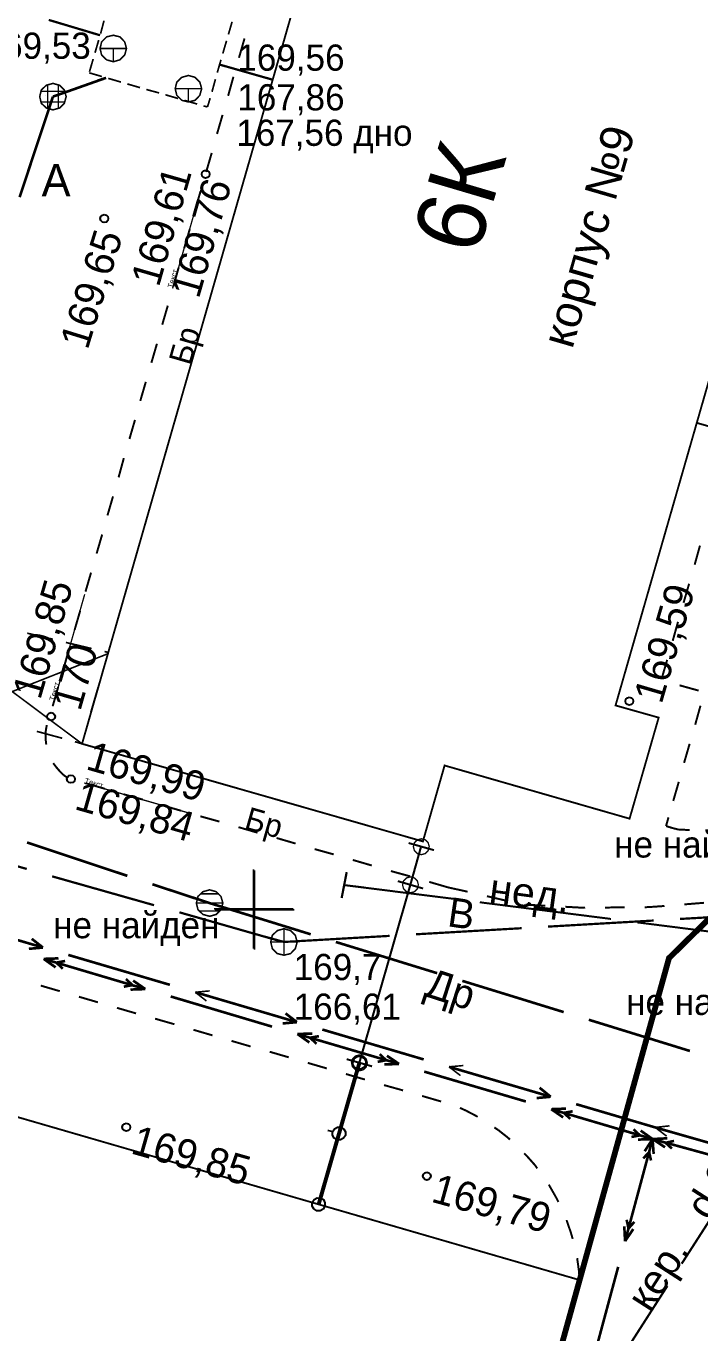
# Model space of a CAD drawing. Extents: x -2634 to -2115, y -2142 to -1393.
# Drawn here: x -2308.59 to -2283.13, y -1716.02 to -1666.64 of the extents above; entities that cross this region are included whole.
import ezdxf

# ---------------------------------------------------------------- set-up
doc = ezdxf.new("R2010")
doc.units = 0
doc.header["$MEASUREMENT"] = 0
for name, color, linetype in [('500_Геодез-Пункты_гео', 7, 'Continuous'), ('500_Дополн-Бордюры__п', 7, 'Continuous'), ('500_Дороги-Проезжие_ч', 7, 'Continuous'), ('500_Линии_-Электрокаб', 7, 'Continuous'), ('500_Объект-Опоры', 7, 'Continuous'), ('500_Огражд-Ограждения', 7, 'Continuous'), ('500_Рельеф-Высотные_о', 7, 'Continuous'), ('500_Строен-Дополнения', 7, 'Continuous'), ('500_Строен-Здания', 7, 'Continuous'), ('500_Строен-Отмостка_з', 7, 'Continuous'), ('500_Трубоп-Водопровод', 7, 'Continuous'), ('500_Трубоп-Канализаци', 7, 'Continuous'), ('500_Трубоп-Смотровые_', 7, 'Continuous'), ('500_Трубоп-Сооружения', 7, 'Continuous'), ('500_Трубоп-Теплосети', 7, 'Continuous'), ('ЗАЯВКИ-Условные_з', 7, 'Continuous'), ('Красные_ли-Красные_ли', 7, 'Continuous')]:
    doc.layers.add(name, color=color, linetype=linetype)
doc.styles.add('TARIAL', font='Arial')

msp = doc.modelspace()

# ---------------------------------------------------------------- linework, layer by layer
at = {"layer": '500_Геодез-Пункты_гео', "color": 94, "const_width": 0.065}
for points in [[(-2299.96, -1698.54), (-2299.96, -1701.54)], [(-2301.46, -1700.04), (-2298.46, -1700.04)]]:
    msp.add_lwpolyline(points, dxfattribs=at)
at = {"layer": '500_Дополн-Бордюры__п', "color": 1, "const_width": 0.075}
for points in [[(-2300.55, -1667.83), (-2300.34, -1667.1)], [(-2300.96, -1669.27), (-2300.76, -1668.55)], [(-2301.38, -1670.71), (-2301.17, -1669.99)], [(-2301.79, -1672.15), (-2301.58, -1671.43)], [(-2302.21, -1673.59), (-2302, -1672.87)], [(-2302.62, -1675.03), (-2302.41, -1674.31)], [(-2303.03, -1676.48), (-2302.83, -1675.76)], [(-2303.45, -1677.92), (-2303.24, -1677.2)], [(-2303.86, -1679.36), (-2303.65, -1678.64)], [(-2304.28, -1680.8), (-2304.07, -1680.08)], [(-2304.69, -1682.24), (-2304.48, -1681.52)], [(-2304.48, -1681.52), (-2304.48, -1681.52)], [(-2305.1, -1683.69), (-2304.9, -1682.96)], [(-2305.52, -1685.13), (-2305.31, -1684.41)], [(-2305.93, -1686.57), (-2305.72, -1685.85)], [(-2283.13, -1686.27), (-2283.33, -1686.99)], [(-2306.35, -1688.01), (-2306.14, -1687.29)], [(-2283.54, -1687.71), (-2283.75, -1688.43)], [(-2306.76, -1689.45), (-2306.55, -1688.73)], [(-2283.96, -1689.15), (-2284.16, -1689.87)], [(-2307.17, -1690.89), (-2306.97, -1690.17)], [(-2284.37, -1690.59), (-2284.58, -1691.31)], [(-2307.59, -1692.34), (-2307.38, -1691.61)], [(-2283.9, -1691.55), (-2283.18, -1691.75)], [(-2283.11, -1692.32), (-2283.31, -1693.04)], [(-2307.83, -1693.14), (-2307.81, -1693.05)], [(-2307.86, -1693.34), (-2307.83, -1693.14)], [(-2307.86, -1693.54), (-2307.86, -1693.34)], [(-2307.84, -1693.74), (-2307.86, -1693.54)], [(-2307.83, -1693.79), (-2307.84, -1693.74)], [(-2283.52, -1693.76), (-2283.73, -1694.48)], [(-2307.45, -1694.65), (-2307.57, -1694.49)], [(-2307.32, -1694.8), (-2307.45, -1694.65)], [(-2307.18, -1694.94), (-2307.32, -1694.8)], [(-2307.05, -1695.03), (-2307.18, -1694.94)], [(-2305.62, -1695.46), (-2306.34, -1695.25)], [(-2283.93, -1695.2), (-2284.14, -1695.92)], [(-2304.18, -1695.87), (-2304.9, -1695.67)], [(-2302.74, -1696.29), (-2303.46, -1696.08)], [(-2301.29, -1696.7), (-2302.01, -1696.5)], [(-2284.41, -1696.87), (-2284.32, -1696.54)], [(-2299.85, -1697.12), (-2300.57, -1696.91)], [(-2284.35, -1696.64), (-2284.41, -1696.87)], [(-2284.41, -1696.87), (-2284.08, -1696.97)], [(-2283.95, -1697), (-2284.26, -1696.92)], [(-2283.52, -1697.02), (-2283.95, -1697)], [(-2298.41, -1697.53), (-2299.13, -1697.32)], [(-2296.97, -1697.94), (-2297.69, -1697.74)], [(-2295.53, -1698.36), (-2296.25, -1698.15)], [(-2294.08, -1698.77), (-2294.81, -1698.57)], [(-2292.64, -1699.19), (-2293.36, -1698.98)], [(-2292.64, -1699.19), (-2291.91, -1699.35)], [(-2291.18, -1699.52), (-2290.45, -1699.69)], [(-2289.72, -1699.84), (-2288.97, -1699.88)], [(-2288.22, -1699.92), (-2287.5, -1699.96)], [(-2287.5, -1699.96), (-2287.47, -1699.95)], [(-2286.72, -1699.95), (-2285.97, -1699.94)], [(-2285.22, -1699.94), (-2284.89, -1699.92)], [(-2284.89, -1699.92), (-2284.47, -1699.89)], [(-2283.72, -1699.83), (-2282.98, -1699.77)], [(-2308.04, -1702.9), (-2307.32, -1703.11)], [(-2306.6, -1703.32), (-2305.88, -1703.53)], [(-2305.16, -1703.74), (-2304.44, -1703.95)], [(-2303.72, -1704.15), (-2302.99, -1704.36)], [(-2302.27, -1704.57), (-2301.55, -1704.78)], [(-2300.83, -1704.99), (-2300.11, -1705.2)], [(-2299.39, -1705.4), (-2298.67, -1705.61)], [(-2297.95, -1705.82), (-2297.23, -1706.03)], [(-2296.51, -1706.24), (-2295.79, -1706.45)], [(-2295.07, -1706.66), (-2294.35, -1706.86)], [(-2293.63, -1707.07), (-2292.91, -1707.28)], [(-2292.2, -1707.52), (-2291.98, -1707.62)], [(-2291.98, -1707.62), (-2291.56, -1707.84)], [(-2291.56, -1707.84), (-2291.53, -1707.86)], [(-2290.9, -1708.26), (-2290.75, -1708.36)], [(-2290.75, -1708.36), (-2290.37, -1708.66)], [(-2290.37, -1708.66), (-2290.31, -1708.72)], [(-2289.77, -1709.24), (-2289.68, -1709.33)], [(-2289.68, -1709.33), (-2289.36, -1709.69)], [(-2289.36, -1709.69), (-2289.28, -1709.81)], [(-2288.84, -1710.42), (-2288.81, -1710.48)], [(-2288.81, -1710.48), (-2288.57, -1710.9)], [(-2288.57, -1710.9), (-2288.48, -1711.08)], [(-2288.17, -1711.76), (-2288.17, -1711.77)], [(-2288.17, -1711.77), (-2288.01, -1712.23)], [(-2288.01, -1712.23), (-2287.94, -1712.47)], [(-2287.77, -1713.2), (-2287.71, -1713.64)], [(-2287.71, -1713.64), (-2287.68, -1713.95)], [(-2287.67, -1714.03), (-2287.7, -1713.68)]]:
    msp.add_lwpolyline(points, dxfattribs=at)
at = {"layer": '500_Линии_-Электрокаб', "color": 1}
for points, const_width in [([(-2311.79, -1700.33), (-2307.96, -1701.46)], 0.1), ([(-2308.49, -1701.51), (-2307.96, -1701.46)], 0.1), ([(-2308.38, -1701.13), (-2307.96, -1701.46)], 0.1), ([(-2307, -1701.74), (-2303.16, -1702.87)], 0.1), ([(-2302.2, -1703.15), (-2298.36, -1704.28)], 0.1), ([(-2302.2, -1703.15), (-2301.66, -1703.1)], 0.06), ([(-2302.2, -1703.15), (-2301.78, -1703.48)], 0.06), ([(-2298.79, -1703.95), (-2298.36, -1704.28)], 0.1), ([(-2298.9, -1704.33), (-2298.36, -1704.28)], 0.1), ([(-2297.4, -1704.56), (-2293.57, -1705.69)], 0.1), ([(-2292.61, -1705.97), (-2292.07, -1705.92)], 0.06), ([(-2292.61, -1705.97), (-2288.77, -1707.1)], 0.1), ([(-2292.61, -1705.97), (-2292.18, -1706.3)], 0.06), ([(-2289.19, -1706.76), (-2288.77, -1707.1)], 0.1), ([(-2289.3, -1707.15), (-2288.77, -1707.1)], 0.1), ([(-2287.81, -1707.38), (-2284.82, -1708.26)], 0.1), ([(-2284.82, -1708.26), (-2285.3, -1708.12)], 0.06), ([(-2284.82, -1708.26), (-2280.97, -1709.36)], 0.1), ([(-2284.82, -1708.26), (-2284.28, -1708.2)], 0.06), ([(-2284.82, -1708.26), (-2284.39, -1708.59)], 0.06)]:
    msp.add_lwpolyline(points, dxfattribs=dict(at, const_width=const_width))
at = {"layer": '500_Линии_-Электрокаб', "color": 12, "const_width": 0.1}
for points in [[(-2307.37, -1701.87), (-2307.93, -1701.89)], [(-2304.09, -1703.03), (-2307.93, -1701.89)], [(-2307.48, -1702.21), (-2307.93, -1701.89)], [(-2307.12, -1701.97), (-2307.45, -1702.03)], [(-2307.21, -1702.26), (-2307.45, -1702.03)], [(-2304.58, -1702.88), (-2304.9, -1702.94)], [(-2304.58, -1702.88), (-2304.82, -1702.65)], [(-2304.09, -1703.03), (-2304.55, -1702.71)], [(-2304.09, -1703.03), (-2304.65, -1703.05)], [(-2299.3, -1704.45), (-2303.13, -1703.31)], [(-2297.78, -1704.71), (-2298.34, -1704.73)], [(-2294.5, -1705.86), (-2298.34, -1704.73)], [(-2297.89, -1705.05), (-2298.34, -1704.73)], [(-2297.53, -1704.81), (-2297.86, -1704.87)], [(-2297.62, -1705.1), (-2297.86, -1704.87)], [(-2294.99, -1705.72), (-2295.31, -1705.78)], [(-2294.99, -1705.72), (-2295.23, -1705.49)], [(-2294.5, -1705.86), (-2295.06, -1705.88)], [(-2294.5, -1705.86), (-2294.96, -1705.55)], [(-2289.71, -1707.28), (-2293.55, -1706.15)], [(-2288.19, -1707.55), (-2288.75, -1707.57)], [(-2284.92, -1708.7), (-2288.75, -1707.57)], [(-2288.3, -1707.88), (-2288.75, -1707.57)], [(-2287.94, -1707.65), (-2288.27, -1707.71)], [(-2288.03, -1707.94), (-2288.27, -1707.71)], [(-2285.4, -1708.56), (-2285.64, -1708.33)], [(-2284.92, -1708.7), (-2285.37, -1708.38)], [(-2284.92, -1708.7), (-2285.96, -1712.56)], [(-2285.4, -1708.56), (-2285.72, -1708.62)], [(-2284.92, -1708.7), (-2285.47, -1708.72)], [(-2284.92, -1708.7), (-2285.22, -1709.16)], [(-2284.92, -1708.7), (-2284.36, -1708.67)], [(-2284.92, -1708.7), (-2284.88, -1709.26)], [(-2284.92, -1708.7), (-2281.06, -1709.76)], [(-2284.92, -1708.7), (-2284.45, -1709.01)], [(-2284.43, -1708.84), (-2284.19, -1709.06)], [(-2284.42, -1708.84), (-2284.11, -1708.77)], [(-2285.05, -1709.19), (-2285.27, -1709.43)], [(-2285.05, -1709.19), (-2284.98, -1709.51)], [(-2285.9, -1711.75), (-2285.83, -1712.08)], [(-2285.61, -1711.83), (-2285.83, -1712.08)], [(-2285.99, -1712), (-2285.96, -1712.56)], [(-2285.65, -1712.1), (-2285.96, -1712.56)], [(-2286.22, -1713.53), (-2287.26, -1717.39)]]:
    msp.add_lwpolyline(points, dxfattribs=at)
at = {"layer": '500_Объект-Опоры', "color": 1, "const_width": 0.05}
for points in [[(-2293.66, -1697.35), (-2293.51, -1697.39), (-2293.4, -1697.5), (-2293.36, -1697.65), (-2293.4, -1697.8), (-2293.51, -1697.91), (-2293.66, -1697.95), (-2293.81, -1697.91), (-2293.92, -1697.8), (-2293.96, -1697.65), (-2293.92, -1697.5), (-2293.81, -1697.39)], [(-2293.66, -1697.35), (-2293.51, -1697.39), (-2293.4, -1697.5), (-2293.36, -1697.65), (-2293.4, -1697.8), (-2293.51, -1697.91), (-2293.66, -1697.95), (-2293.81, -1697.91), (-2293.92, -1697.8), (-2293.96, -1697.65), (-2293.92, -1697.5), (-2293.81, -1697.39)], [(-2294.07, -1698.79), (-2293.92, -1698.83), (-2293.81, -1698.94), (-2293.77, -1699.09), (-2293.81, -1699.24), (-2293.92, -1699.35), (-2294.07, -1699.39), (-2294.22, -1699.35), (-2294.33, -1699.24), (-2294.37, -1699.09), (-2294.33, -1698.94), (-2294.22, -1698.83)], [(-2294.07, -1698.79), (-2293.92, -1698.83), (-2293.81, -1698.94), (-2293.77, -1699.09), (-2293.81, -1699.24), (-2293.92, -1699.35), (-2294.07, -1699.39), (-2294.22, -1699.35), (-2294.33, -1699.24), (-2294.37, -1699.09), (-2294.33, -1698.94), (-2294.22, -1698.83)], [(-2296, -1705.52), (-2295.85, -1705.56), (-2295.74, -1705.67), (-2295.7, -1705.82), (-2295.74, -1705.97), (-2295.85, -1706.08), (-2296, -1706.12), (-2296.15, -1706.08), (-2296.26, -1705.97), (-2296.3, -1705.82), (-2296.26, -1705.67), (-2296.15, -1705.56)], [(-2296, -1705.52), (-2295.85, -1705.56), (-2295.74, -1705.67), (-2295.7, -1705.82), (-2295.74, -1705.97), (-2295.85, -1706.08), (-2296, -1706.12), (-2296.15, -1706.08), (-2296.26, -1705.97), (-2296.3, -1705.82), (-2296.26, -1705.67), (-2296.15, -1705.56)]]:
    msp.add_lwpolyline(points, close=True, dxfattribs=at)
at = {"layer": '500_Огражд-Ограждения', "color": 0}
for points, const_width in [([(-2294.14, -1697.51), (-2293.18, -1697.78)], 0.075), ([(-2294.14, -1697.51), (-2293.18, -1697.78)], 0.075), ([(-2294.55, -1698.95), (-2293.59, -1699.23)], 0.075), ([(-2293.59, -1699.23), (-2294.55, -1698.95)], 0.075), ([(-2294.55, -1698.95), (-2293.59, -1699.23)], 0.075), ([(-2293.59, -1699.23), (-2294.55, -1698.95)], 0.075), ([(-2296, -1705.82), (-2297.54, -1711.17)], 0.15), ([(-2296, -1705.82), (-2297.54, -1711.17)], 0.15), ([(-2295.52, -1705.95), (-2296.48, -1705.68)], 0.075), ([(-2295.52, -1705.95), (-2296.48, -1705.68)], 0.075), ([(-2296.44, -1705.69), (-2296.24, -1705.75)], 0.065), ([(-2296.44, -1705.69), (-2296.24, -1705.75)], 0.065), ([(-2297.2, -1708.37), (-2297.01, -1708.42)], 0.065), ([(-2297.2, -1708.37), (-2297.01, -1708.42)], 0.065), ([(-2297.97, -1711.04), (-2297.78, -1711.1)], 0.065), ([(-2297.97, -1711.04), (-2297.78, -1711.1)], 0.065)]:
    msp.add_lwpolyline(points, dxfattribs=dict(at, const_width=const_width))
at = {"layer": '500_Огражд-Ограждения', "color": 255}
for points in [[(-2294.07, -1699.09), (-2293.66, -1697.65)], [(-2294.07, -1699.09), (-2293.66, -1697.65)], [(-2296, -1705.82), (-2294.07, -1699.09)], [(-2296, -1705.82), (-2294.07, -1699.09)]]:
    msp.add_lwpolyline(points, dxfattribs=at)
at = {"layer": '500_Огражд-Ограждения', "color": 0}
for points in [[(-2296.24, -1705.75), (-2296.18, -1705.64), (-2296.06, -1705.57), (-2295.93, -1705.58), (-2295.82, -1705.64), (-2295.76, -1705.76), (-2295.76, -1705.89), (-2295.83, -1706), (-2295.94, -1706.06), (-2296.07, -1706.06), (-2296.18, -1705.99), (-2296.25, -1705.88)], [(-2296.24, -1705.75), (-2296.18, -1705.64), (-2296.06, -1705.57), (-2295.93, -1705.58), (-2295.82, -1705.64), (-2295.76, -1705.76), (-2295.76, -1705.89), (-2295.83, -1706), (-2295.94, -1706.06), (-2296.07, -1706.06), (-2296.18, -1705.99), (-2296.25, -1705.88)], [(-2297.01, -1708.42), (-2296.94, -1708.31), (-2296.83, -1708.25), (-2296.7, -1708.25), (-2296.59, -1708.32), (-2296.53, -1708.43), (-2296.53, -1708.56), (-2296.6, -1708.67), (-2296.71, -1708.73), (-2296.84, -1708.73), (-2296.95, -1708.66), (-2297.01, -1708.55)], [(-2297.01, -1708.42), (-2296.94, -1708.31), (-2296.83, -1708.25), (-2296.7, -1708.25), (-2296.59, -1708.32), (-2296.53, -1708.43), (-2296.53, -1708.56), (-2296.6, -1708.67), (-2296.71, -1708.73), (-2296.84, -1708.73), (-2296.95, -1708.66), (-2297.01, -1708.55)], [(-2297.78, -1711.1), (-2297.71, -1710.99), (-2297.6, -1710.92), (-2297.47, -1710.93), (-2297.36, -1710.99), (-2297.3, -1711.11), (-2297.3, -1711.24), (-2297.37, -1711.35), (-2297.48, -1711.41), (-2297.61, -1711.41), (-2297.72, -1711.34), (-2297.78, -1711.23)], [(-2297.78, -1711.1), (-2297.71, -1710.99), (-2297.6, -1710.92), (-2297.47, -1710.93), (-2297.36, -1710.99), (-2297.3, -1711.11), (-2297.3, -1711.24), (-2297.37, -1711.35), (-2297.48, -1711.41), (-2297.61, -1711.41), (-2297.72, -1711.34), (-2297.78, -1711.23)]]:
    msp.add_lwpolyline(points, close=True, dxfattribs=at)
at = {"layer": '500_Рельеф-Высотные_о', "color": 0}
for points in [[(-2301.81, -1672.08), (-2301.74, -1672.1), (-2301.68, -1672.15), (-2301.66, -1672.23), (-2301.68, -1672.3), (-2301.74, -1672.36), (-2301.81, -1672.38), (-2301.89, -1672.36), (-2301.94, -1672.3), (-2301.96, -1672.23), (-2301.94, -1672.15), (-2301.89, -1672.1)], [(-2305.64, -1673.76), (-2305.56, -1673.78), (-2305.51, -1673.83), (-2305.49, -1673.91), (-2305.51, -1673.98), (-2305.56, -1674.04), (-2305.64, -1674.06), (-2305.71, -1674.04), (-2305.77, -1673.98), (-2305.79, -1673.91), (-2305.77, -1673.83), (-2305.71, -1673.78)], [(-2285.8, -1692), (-2285.72, -1692.02), (-2285.67, -1692.07), (-2285.65, -1692.15), (-2285.67, -1692.22), (-2285.72, -1692.28), (-2285.8, -1692.3), (-2285.87, -1692.28), (-2285.93, -1692.22), (-2285.95, -1692.15), (-2285.93, -1692.07), (-2285.87, -1692.02)], [(-2307.65, -1692.58), (-2307.57, -1692.6), (-2307.52, -1692.66), (-2307.5, -1692.73), (-2307.52, -1692.81), (-2307.57, -1692.86), (-2307.65, -1692.88), (-2307.72, -1692.86), (-2307.78, -1692.81), (-2307.8, -1692.73), (-2307.78, -1692.66), (-2307.72, -1692.6)], [(-2306.9, -1694.94), (-2306.83, -1694.96), (-2306.77, -1695.02), (-2306.75, -1695.09), (-2306.77, -1695.17), (-2306.83, -1695.22), (-2306.9, -1695.24), (-2306.98, -1695.22), (-2307.03, -1695.17), (-2307.05, -1695.09), (-2307.03, -1695.02), (-2306.98, -1694.96)], [(-2304.81, -1708.1), (-2304.73, -1708.12), (-2304.68, -1708.17), (-2304.66, -1708.25), (-2304.68, -1708.32), (-2304.73, -1708.38), (-2304.81, -1708.4), (-2304.88, -1708.38), (-2304.94, -1708.32), (-2304.96, -1708.25), (-2304.94, -1708.17), (-2304.88, -1708.12)], [(-2293.45, -1709.95), (-2293.38, -1709.97), (-2293.32, -1710.02), (-2293.3, -1710.1), (-2293.32, -1710.17), (-2293.38, -1710.23), (-2293.45, -1710.25), (-2293.53, -1710.23), (-2293.58, -1710.17), (-2293.6, -1710.1), (-2293.58, -1710.02), (-2293.53, -1709.97)]]:
    msp.add_lwpolyline(points, close=True, dxfattribs=at)
at = {"layer": '500_Рельеф-Высотные_о', "color": 0, "const_width": 0.05}
for points in [[(-2303.06, -1676.55), (-2301.9, -1672.52)], [(-2307.53, -1692.15), (-2306.38, -1688.11)], [(-2306.4, -1695.24), (-2302.36, -1696.4)]]:
    msp.add_lwpolyline(points, dxfattribs=at)
at = {"layer": '500_Строен-Дополнения', "color": 0}
for points, const_width in [([(-2307.58, -1689.81), (-2308.55, -1689.58)], 0.065), ([(-2306.12, -1690.16), (-2307.09, -1689.93)], 0.065), ([(-2305.49, -1690.35), (-2310.14, -1692.19)], 0.06), ([(-2305.73, -1691.13), (-2305.49, -1690.31)], 0.065), ([(-2305.49, -1690.31), (-2305.63, -1690.27)], 0.065), ([(-2306.48, -1693.76), (-2310.49, -1690.76)], 0.06), ([(-2306.15, -1692.57), (-2305.87, -1691.61)], 0.065), ([(-2306.48, -1693.76), (-2306.28, -1693.06)], 0.065), ([(-2308.19, -1693.29), (-2307.23, -1693.55)], 0.065), ([(-2306.75, -1693.68), (-2306.48, -1693.76)], 0.065)]:
    msp.add_lwpolyline(points, dxfattribs=dict(at, const_width=const_width))
at = {"layer": '500_Строен-Здания', "color": 0, "const_width": 0.07}
for points in [[(-2277.89, -1662.97), (-2283.25, -1681.63), (-2286.32, -1692.31), (-2284.69, -1692.77), (-2285.79, -1696.59), (-2292.78, -1694.58), (-2293.6, -1697.45), (-2306.48, -1693.76), (-2296.27, -1658.19), (-2290.34, -1659.9), (-2282.88, -1633.91)], [(-2333.17, -1716.43), (-2335.73, -1715.68), (-2331.73, -1701.89), (-2331.56, -1701.3), (-2324.05, -1703.48), (-2287.67, -1714.03), (-2291.74, -1728.04)]]:
    msp.add_lwpolyline(points, dxfattribs=at)
msp.add_lwpolyline([(-2283.25, -1681.63), (-2277.89, -1662.97), (-2262.9, -1655.62), (-2260.22, -1655.67), (-2268.86, -1685.76)], close=True, dxfattribs=at)
at = {"layer": '500_Трубоп-Водопровод', "color": 0, "const_width": 0.085}
msp.add_lwpolyline([(-2296.48, -1698.61), (-2296.67, -1699.59)], dxfattribs=at)
at = {"layer": '500_Трубоп-Водопровод', "color": 94, "const_width": 0.075}
for points in [[(-2292.44, -1699.62), (-2296.58, -1699.1)], [(-2296.58, -1699.1), (-2295.83, -1699.19)], [(-2286.49, -1700.38), (-2291.45, -1699.75)], [(-2280.54, -1701.14), (-2285.5, -1700.51)]]:
    msp.add_lwpolyline(points, dxfattribs=at)
at = {"layer": '500_Трубоп-Канализаци', "color": 32, "const_width": 0.1}
for points in [[(-2307.58, -1669.3), (-2305.57, -1668.59)], [(-2305.57, -1668.59), (-2305.9, -1668.7)], [(-2307.58, -1669.3), (-2308.84, -1673.1)], [(-2308.56, -1697.49), (-2304.77, -1698.75)], [(-2303.82, -1699.07), (-2301.66, -1699.78)], [(-2301.66, -1699.78), (-2302, -1699.67)], [(-2301.66, -1699.78), (-2297.84, -1700.96)], [(-2296.89, -1701.25), (-2293.06, -1702.43)], [(-2292.11, -1702.72), (-2288.28, -1703.9)], [(-2287.33, -1704.19), (-2283.51, -1705.37)]]:
    msp.add_lwpolyline(points, dxfattribs=at)
at = {"layer": '500_Трубоп-Канализаци', "color": 34, "const_width": 0.085}
for points in [[(-2312.42, -1697.4), (-2308.57, -1698.49)], [(-2307.61, -1698.77), (-2303.76, -1699.86)], [(-2302.8, -1700.13), (-2298.95, -1701.23)], [(-2288.87, -1700.67), (-2284.88, -1700.44)], [(-2283.88, -1700.38), (-2279.88, -1700.15)], [(-2293.86, -1700.96), (-2289.87, -1700.73)], [(-2298.85, -1701.25), (-2299.57, -1701.05)], [(-2298.85, -1701.25), (-2294.86, -1701.02)], [(-2283.82, -1713.41), (-2281.66, -1710.05)], [(-2286.52, -1717.62), (-2284.36, -1714.25)]]:
    msp.add_lwpolyline(points, dxfattribs=at)
at = {"layer": '500_Трубоп-Смотровые_', "color": 0, "const_width": 0.06}
for points in [[(-2305.3, -1666.98), (-2305.05, -1667.04), (-2304.87, -1667.23), (-2304.8, -1667.48), (-2304.87, -1667.73), (-2305.05, -1667.91), (-2305.3, -1667.98), (-2305.55, -1667.91), (-2305.74, -1667.73), (-2305.8, -1667.48), (-2305.74, -1667.23), (-2305.55, -1667.04)], [(-2307.58, -1668.8), (-2307.33, -1668.87), (-2307.15, -1669.05), (-2307.08, -1669.3), (-2307.15, -1669.55), (-2307.33, -1669.73), (-2307.58, -1669.8), (-2307.83, -1669.73), (-2308.02, -1669.55), (-2308.08, -1669.3), (-2308.02, -1669.05), (-2307.83, -1668.87)], [(-2302.46, -1668.5), (-2302.21, -1668.57), (-2302.03, -1668.75), (-2301.96, -1669), (-2302.03, -1669.25), (-2302.21, -1669.44), (-2302.46, -1669.5), (-2302.71, -1669.44), (-2302.9, -1669.25), (-2302.96, -1669), (-2302.9, -1668.75), (-2302.71, -1668.57)], [(-2302.46, -1668.5), (-2302.21, -1668.57), (-2302.03, -1668.75), (-2301.96, -1669), (-2302.03, -1669.25), (-2302.21, -1669.44), (-2302.46, -1669.5), (-2302.71, -1669.44), (-2302.9, -1669.25), (-2302.96, -1669), (-2302.9, -1668.75), (-2302.71, -1668.57)], [(-2301.66, -1699.28), (-2301.41, -1699.35), (-2301.23, -1699.53), (-2301.16, -1699.78), (-2301.23, -1700.03), (-2301.41, -1700.21), (-2301.66, -1700.28), (-2301.91, -1700.21), (-2302.1, -1700.03), (-2302.16, -1699.78), (-2302.1, -1699.53), (-2301.91, -1699.35)], [(-2298.85, -1700.75), (-2298.6, -1700.82), (-2298.42, -1701), (-2298.35, -1701.25), (-2298.42, -1701.5), (-2298.6, -1701.69), (-2298.85, -1701.75), (-2299.1, -1701.69), (-2299.29, -1701.5), (-2299.35, -1701.25), (-2299.29, -1701), (-2299.1, -1700.82)]]:
    msp.add_lwpolyline(points, close=True, dxfattribs=at)
at = {"layer": '500_Трубоп-Смотровые_', "color": 0, "const_width": 0.055}
for points in [[(-2305.8, -1667.48), (-2304.8, -1667.48)], [(-2305.3, -1667.98), (-2305.3, -1667.48)], [(-2307.78, -1669.75), (-2307.78, -1668.85)], [(-2307.38, -1669.75), (-2307.38, -1668.85)], [(-2308.03, -1669.1), (-2307.13, -1669.1)], [(-2302.96, -1669), (-2301.96, -1669)], [(-2302.96, -1669), (-2301.96, -1669)], [(-2302.46, -1669.5), (-2302.46, -1669)], [(-2302.46, -1669.5), (-2302.46, -1669)], [(-2308.03, -1669.5), (-2307.13, -1669.5)], [(-2302.01, -1699.43), (-2301.31, -1699.43)], [(-2302.16, -1699.78), (-2301.16, -1699.78)], [(-2302.06, -1700.08), (-2301.26, -1700.08)], [(-2298.85, -1701.75), (-2298.85, -1700.75)], [(-2299.35, -1701.25), (-2298.35, -1701.25)]]:
    msp.add_lwpolyline(points, dxfattribs=at)
at = {"layer": '500_Трубоп-Смотровые_', "color": 0}
msp.add_lwpolyline([(-2307.88, -1669.25), (-2307.88, -1669.25)], dxfattribs=at)
at = {"layer": '500_Трубоп-Сооружения', "color": 0, "const_width": 0.065}
for points in [[(-2305.65, -1666.43), (-2305.78, -1666.92)], [(-2300.95, -1666.95), (-2300.81, -1666.47)], [(-2305.85, -1667.16), (-2305.99, -1667.64)], [(-2301.1, -1667.46), (-2301.02, -1667.19)], [(-2306.06, -1667.88), (-2306.2, -1668.36)], [(-2301.16, -1667.67), (-2301.1, -1667.46)], [(-2301.37, -1668.39), (-2301.23, -1667.91)], [(-2306.21, -1668.4), (-2305.73, -1668.54)], [(-2305.49, -1668.61), (-2305.01, -1668.75)], [(-2304.77, -1668.82), (-2304.29, -1668.96)], [(-2301.57, -1669.12), (-2301.44, -1668.64)], [(-2304.05, -1669.03), (-2303.57, -1669.16)], [(-2303.33, -1669.23), (-2302.85, -1669.37)], [(-2301.74, -1669.69), (-2301.64, -1669.36)], [(-2302.61, -1669.44), (-2302.13, -1669.58)], [(-2301.89, -1669.65), (-2301.74, -1669.69)]]:
    msp.add_lwpolyline(points, dxfattribs=at)
at = {"layer": '500_Трубоп-Теплосети', "color": 174, "const_width": 0.085}
for points in [[(-2307.74, -1666.4), (-2305.8, -1666.98)], [(-2305.8, -1666.98), (-2306.04, -1666.91)], [(-2301.28, -1668.09), (-2299.28, -1668.66)], [(-2301.28, -1668.09), (-2299.28, -1668.66)], [(-2299.28, -1668.66), (-2299.52, -1668.59)], [(-2299.28, -1668.66), (-2299.52, -1668.59)]]:
    msp.add_lwpolyline(points, dxfattribs=at)
at = {"layer": 'ЗАЯВКИ-Условные_з', "color": 98, "const_width": 0.065}
for points in [[(-2300, -1701.5), (-2300, -1698.5)], [(-2300, -1701.5), (-2300, -1698.5)], [(-2301.5, -1700), (-2298.5, -1700)], [(-2301.5, -1700), (-2298.5, -1700)]]:
    msp.add_lwpolyline(points, dxfattribs=at)
at = {"layer": 'Красные_ли-Красные_ли', "color": 12, "const_width": 0.22}
msp.add_lwpolyline([(-2284.3, -1701.86), (-2245.52, -1663.72), (-2237.3, -1633.7), (-2402.37, -1586.05), (-2505.18, -1957.78), (-2366.43, -1997.8)], close=True, dxfattribs=at)

# ---------------------------------------------------------------- texts
at = {"layer": '500_Дороги-Проезжие_ч', "color": 0}
msp.add_text('А', height=1.23, dxfattribs=at).set_placement((-2308.01, -1673.07))
at = {"layer": '500_Рельеф-Высотные_о', "color": 214}
for s, rotation, p in [('169,61', 73.98, (-2303.58, -1676.53)), ('169,76', 73.98, (-2302.07, -1676.97)), ('169,65', 72.84, (-2306.27, -1678.9)), ('169,85', 73.98, (-2308.06, -1692.13)), ('169,59', 73.7, (-2284.58, -1692.29)), ('170', 73.98, (-2306.55, -1692.56)), ('169,99', 343.98, (-2306.38, -1694.71)), ('169,84', 343.98, (-2306.81, -1696.22)), ('169,85', 344.16, (-2304.68, -1709.23)), ('169,79', 344.55, (-2293.33, -1711.06))]:
    msp.add_text(s, height=1.11, rotation=rotation, dxfattribs=at).set_placement(p)
at = {"layer": '500_Рельеф-Высотные_о', "color": 0, "style": 'TARIAL'}
for rotation, p in [(73.98, (-2303.06, -1676.55)), (73.98, (-2307.53, -1692.15)), (343.98, (-2306.4, -1695.24))]:
    msp.add_text('Текст', height=0.2, rotation=rotation, dxfattribs=at).set_placement(p)
at = {"layer": '500_Строен-Здания', "color": 5, "style": 'TARIAL'}
msp.add_text(' корпус №9', height=1.23, rotation=73.81, dxfattribs=at).set_placement((-2288.09, -1679.33))
at = {"layer": '500_Строен-Здания', "color": 5}
msp.add_text('6К', height=2.59, rotation=73.52, dxfattribs=at).set_placement((-2291.55, -1675.36))
at = {"layer": '500_Строен-Отмостка_з', "color": 0}
for rotation, p in [(73.98, (-2302.39, -1679.49)), (343.98, (-2300.39, -1696.96))]:
    msp.add_text('Бр', height=0.86, rotation=rotation, dxfattribs=at).set_placement(p)
at = {"layer": '500_Трубоп-Водопровод', "color": 94, "style": 'TARIAL'}
msp.add_text('нед. ', height=1.11, rotation=352.38, dxfattribs=at).set_placement((-2291.14, -1699.75))
at = {"layer": '500_Трубоп-Водопровод', "color": 94}
msp.add_text('В', height=1.11, rotation=351.74, dxfattribs=at).set_placement((-2292.71, -1700.65))
at = {"layer": '500_Трубоп-Канализаци', "color": 14}
msp.add_text('Др', height=1.11, rotation=342.12, dxfattribs=at).set_placement((-2293.59, -1703.28))
at = {"layer": '500_Трубоп-Канализаци', "color": 14, "style": 'TARIAL'}
msp.add_text('кер.   d 250 ', height=1.11, rotation=57.26, dxfattribs=at).set_placement((-2285.03, -1715.29))
at = {"layer": '500_Трубоп-Смотровые_', "color": 5}
for s, p in [('169,53', (-2310.2, -1667.87)), ('169,56', (-2300.61, -1668.32)), ('169,56', (-2300.61, -1668.32)), ('167,86', (-2300.61, -1669.82)), ('167,86', (-2300.61, -1669.82)), ('167,56 дно', (-2300.65, -1671.16)), ('167,56 дно', (-2300.65, -1671.16)), ('не найден', (-2286.37, -1698.06)), ('не найден', (-2307.57, -1701.11)), ('169,7', (-2298.48, -1702.69)), ('166,61', (-2298.48, -1704.19))]:
    msp.add_text(s, height=0.99, dxfattribs=at).set_placement(p)
msp.add_text('не найден', height=0.99, rotation=0.01, dxfattribs=at).set_placement((-2285.92, -1704.01))

doc.saveas('drawing.dxf')
